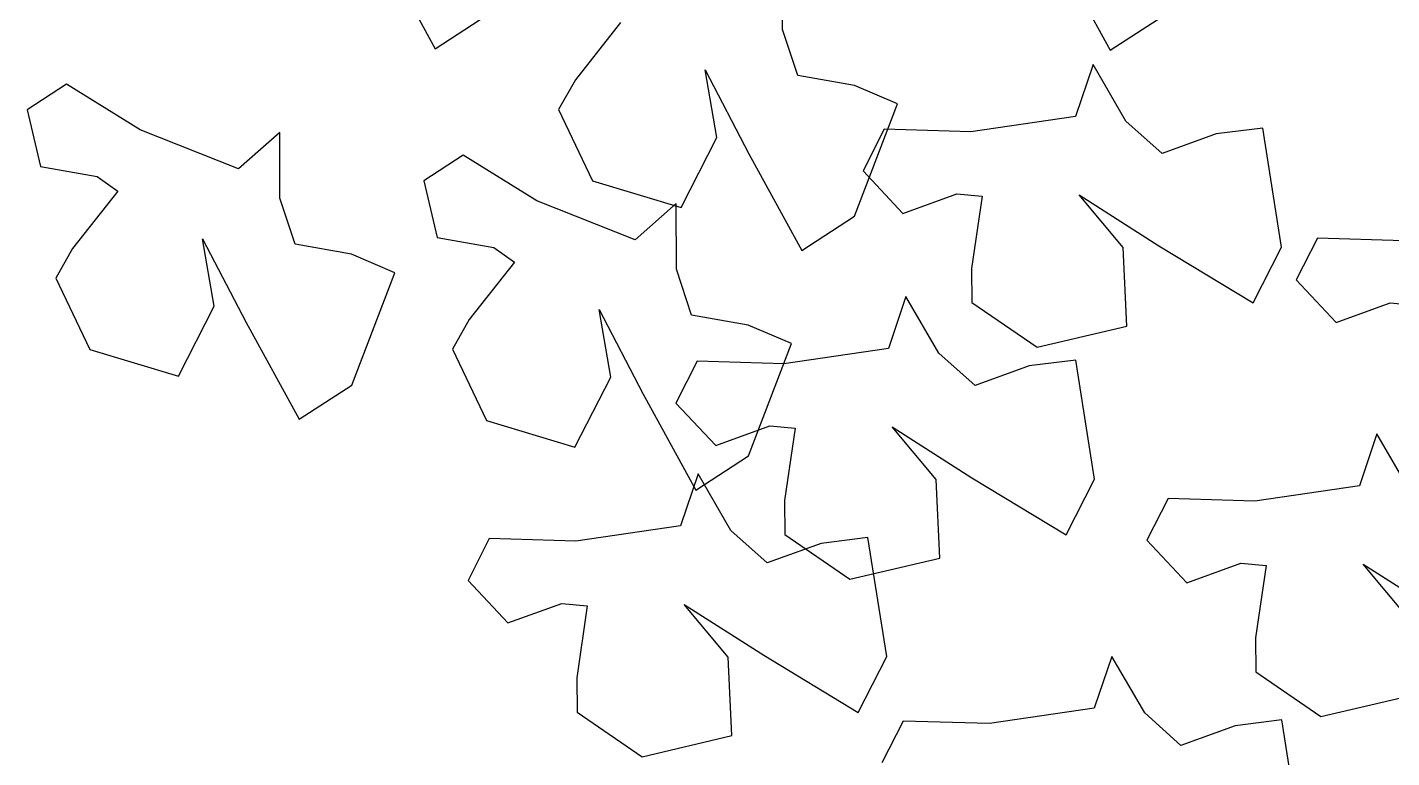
# Model space of a CAD drawing. Header units: millimetres. Extents: x 441156 to 441876, y 4514765 to 4515211.
# Drawn here: x 441440.23 to 441441.341, y 4514834.348 to 4514834.943 of the extents above; entities that cross this region are included whole.
import ezdxf

# ---------------------------------------------------------------- set-up
doc = ezdxf.new("R2010")
doc.units = ezdxf.units.MM
doc.layers.add('01_piscinas', color=254, linetype='Continuous')

msp = doc.modelspace()

# ---------------------------------------------------------------- linework, layer by layer
at = {"layer": '01_piscinas'}
for p, q in [((441440.5191073, 4514835.00386758, 0.00000053), (441440.56233797, 4514834.92521142, 0.00000053)), ((441441.06883746, 4514835.00257017, 0.00000053), (441441.11206813, 4514834.92391402, 0.00000053)), ((441440.84527913, 4514834.94093436, 0.00000053), (441440.84511089, 4514834.99427816, 0.00000053)), ((441440.56233797, 4514834.92521142, 0.00000053), (441440.60519883, 4514834.95305418, 0.00000053)), ((441440.71326064, 4514834.94654546, 0.00000053), (441440.67646474, 4514834.89992499, 0.00000053)), ((441441.11206813, 4514834.92391402, 0.00000053), (441441.15492899, 4514834.95175678, 0.00000053)), ((441440.85761122, 4514834.90334321, 0.00000053), (441440.84527913, 4514834.94093436, 0.00000053)), ((441440.78231873, 4514834.90788569, 0.00000053), (441440.81778254, 4514834.83955189, 0.00000053)), ((441440.79178688, 4514834.8528993, 0.00000053), (441440.78231873, 4514834.90788569, 0.00000053)), ((441440.90370643, 4514834.89520169, 0.00000053), (441440.85761122, 4514834.90334321, 0.00000053)), ((441441.09813868, 4514834.9122999, 0.00000053), (441441.08381672, 4514834.86998437, 0.00000053)), ((441441.12495629, 4514834.86618694, 0.00000053), (441441.09813868, 4514834.9122999, 0.00000053)), ((441440.26200072, 4514834.89622365, 0.00000053), (441440.22997283, 4514834.87541807, 0.00000053)), ((441440.32196107, 4514834.85917075, 0.00000053), (441440.26200072, 4514834.89622365, 0.00000053)), ((441440.67646474, 4514834.89992499, 0.00000053), (441440.66280117, 4514834.87568126, 0.00000053)), ((441440.939002, 4514834.88021169, 0.00000053), (441440.90370643, 4514834.89520169, 0.00000053)), ((441440.90387407, 4514834.78873848, 0.00000053), (441440.939002, 4514834.88021169, 0.00000053)), ((441440.22997283, 4514834.87541807, 0.00000053), (441440.24077186, 4514834.82914715, 0.00000053)), ((441440.66280117, 4514834.87568126, 0.00000053), (441440.69049813, 4514834.8176698, 0.00000053)), ((441441.08381672, 4514834.86998437, 0.00000053), (441440.99855932, 4514834.85753473, 0.00000053)), ((441440.40202097, 4514834.82732376, 0.00000053), (441440.32196107, 4514834.85917075, 0.00000053)), ((441440.92810569, 4514834.8596433, 0.00000053), (441440.91077151, 4514834.82561119, 0.00000053)), ((441440.99855932, 4514834.85753473, 0.00000053), (441440.92810569, 4514834.8596433, 0.00000053)), ((441441.15443176, 4514834.83979809, 0.00000053), (441441.12495629, 4514834.86618694, 0.00000053)), ((441441.236484, 4514834.860461, 0.00000053), (441441.19842214, 4514834.85579494, 0.00000053)), ((441441.25179892, 4514834.76367891, 0.00000053), (441441.236484, 4514834.860461, 0.00000053)), ((441440.43558191, 4514834.85680911, 0.00000053), (441440.40202097, 4514834.82732376, 0.00000053)), ((441440.43575016, 4514834.8034653, 0.00000053), (441440.43558191, 4514834.85680911, 0.00000053)), ((441440.76255567, 4514834.79599218, 0.00000053), (441440.79178688, 4514834.8528993, 0.00000053)), ((441441.19842214, 4514834.85579494, 0.00000053), (441441.15443176, 4514834.83979809, 0.00000053)), ((441440.58506837, 4514834.8384695, 0.00000053), (441440.55304048, 4514834.81766392, 0.00000053)), ((441440.64502872, 4514834.8014166, 0.00000053), (441440.58506837, 4514834.8384695, 0.00000053)), ((441440.81778254, 4514834.83955189, 0.00000053), (441440.86101321, 4514834.76089573, 0.00000053)), ((441440.24077186, 4514834.82914715, 0.00000053), (441440.28686707, 4514834.82100564, 0.00000053)), ((441440.91077151, 4514834.82561119, 0.00000053), (441440.9432592, 4514834.79093892, 0.00000053)), ((441440.28686707, 4514834.82100564, 0.00000053), (441440.30373166, 4514834.80907641, 0.00000053)), ((441440.55304048, 4514834.81766392, 0.00000053), (441440.56383951, 4514834.77139301, 0.00000053)), ((441440.69049813, 4514834.8176698, 0.00000053), (441440.76255567, 4514834.79599218, 0.00000053)), ((441440.30373166, 4514834.80907641, 0.00000053), (441440.26693576, 4514834.76245593, 0.00000053)), ((441440.44808224, 4514834.76587415, 0.00000053), (441440.43575016, 4514834.8034653, 0.00000053)), ((441440.9432592, 4514834.79093892, 0.00000053), (441440.98724958, 4514834.80693577, 0.00000053)), ((441440.98724958, 4514834.80693577, 0.00000053), (441441.00781936, 4514834.80503705, 0.00000053)), ((441441.00781936, 4514834.80503705, 0.00000053), (441440.99926342, 4514834.74626458, 0.00000053)), ((441441.08695531, 4514834.80608575, 0.00000053), (441441.15183477, 4514834.76463885, 0.00000053)), ((441441.12264816, 4514834.76320022, 0.00000053), (441441.08695531, 4514834.80608575, 0.00000053)), ((441440.72508861, 4514834.76956961, 0.00000053), (441440.64502872, 4514834.8014166, 0.00000053)), ((441440.75864956, 4514834.79905496, 0.00000053), (441440.72508861, 4514834.76956961, 0.00000053)), ((441440.7588178, 4514834.74571116, 0.00000053), (441440.75864956, 4514834.79905496, 0.00000053)), ((441440.86101321, 4514834.76089573, 0.00000053), (441440.90387407, 4514834.78873848, 0.00000053)), ((441440.37278975, 4514834.77041664, 0.00000053), (441440.40825356, 4514834.70208283, 0.00000053)), ((441440.3822579, 4514834.71543025, 0.00000053), (441440.37278975, 4514834.77041664, 0.00000053)), ((441440.56383951, 4514834.77139301, 0.00000053), (441440.60993472, 4514834.76325149, 0.00000053)), ((441441.28099587, 4514834.77087997, 0.00000053), (441441.26366169, 4514834.73684786, 0.00000053)), ((441441.3514495, 4514834.7687714, 0.00000053), (441441.28099587, 4514834.77087997, 0.00000053)), ((441440.26693576, 4514834.76245593, 0.00000053), (441440.25327219, 4514834.7382122, 0.00000053)), ((441440.49417745, 4514834.75773264, 0.00000053), (441440.44808224, 4514834.76587415, 0.00000053)), ((441440.52947302, 4514834.74274264, 0.00000053), (441440.49417745, 4514834.75773264, 0.00000053)), ((441440.60993472, 4514834.76325149, 0.00000053), (441440.62679931, 4514834.75132226, 0.00000053)), ((441441.12578675, 4514834.6993016, 0.00000053), (441441.12264816, 4514834.76320022, 0.00000053)), ((441441.15183477, 4514834.76463885, 0.00000053), (441441.22860171, 4514834.71813595, 0.00000053)), ((441441.22860171, 4514834.71813595, 0.00000053), (441441.25179892, 4514834.76367891, 0.00000053)), ((441440.62679931, 4514834.75132226, 0.00000053), (441440.59000341, 4514834.70470178, 0.00000053)), ((441440.99926342, 4514834.74626458, 0.00000053), (441440.99955228, 4514834.71843711, 0.00000053)), ((441440.25327219, 4514834.7382122, 0.00000053), (441440.28096915, 4514834.68020075, 0.00000053)), ((441440.49434509, 4514834.65126943, 0.00000053), (441440.52947302, 4514834.74274264, 0.00000053)), ((441440.77114989, 4514834.70812, 0.00000053), (441440.7588178, 4514834.74571116, 0.00000053)), ((441441.26366169, 4514834.73684786, 0.00000053), (441441.29614938, 4514834.70217559, 0.00000053)), ((441440.35302669, 4514834.65852313, 0.00000053), (441440.3822579, 4514834.71543025, 0.00000053)), ((441440.6958574, 4514834.71266249, 0.00000053), (441440.73132121, 4514834.64432868, 0.00000053)), ((441440.70532555, 4514834.6576761, 0.00000053), (441440.6958574, 4514834.71266249, 0.00000053)), ((441440.94573376, 4514834.72331978, 0.00000053), (441440.9314118, 4514834.68100425, 0.00000053)), ((441440.97255137, 4514834.67720681, 0.00000053), (441440.94573376, 4514834.72331978, 0.00000053)), ((441440.99955228, 4514834.71843711, 0.00000053), (441441.05254428, 4514834.68204619, 0.00000053)), ((441441.29614938, 4514834.70217559, 0.00000053), (441441.34013976, 4514834.71817244, 0.00000053)), ((441441.34013976, 4514834.71817244, 0.00000053), (441441.36070954, 4514834.71627372, 0.00000053)), ((441440.40825356, 4514834.70208283, 0.00000053), (441440.45148423, 4514834.62342667, 0.00000053)), ((441440.59000341, 4514834.70470178, 0.00000053), (441440.57633984, 4514834.68045806, 0.00000053)), ((441440.8172451, 4514834.69997849, 0.00000053), (441440.77114989, 4514834.70812, 0.00000053)), ((441440.85254067, 4514834.68498849, 0.00000053), (441440.8172451, 4514834.69997849, 0.00000053)), ((441441.05254428, 4514834.68204619, 0.00000053), (441441.12578675, 4514834.6993016, 0.00000053)), ((441440.28096915, 4514834.68020075, 0.00000053), (441440.35302669, 4514834.65852313, 0.00000053)), ((441440.57633984, 4514834.68045806, 0.00000053), (441440.6040368, 4514834.6224466, 0.00000053)), ((441440.81741274, 4514834.59351528, 0.00000053), (441440.85254067, 4514834.68498849, 0.00000053)), ((441440.9314118, 4514834.68100425, 0.00000053), (441440.8461544, 4514834.6685546, 0.00000053)), ((441440.77570077, 4514834.67066317, 0.00000053), (441440.75836659, 4514834.63663107, 0.00000053)), ((441440.8461544, 4514834.6685546, 0.00000053), (441440.77570077, 4514834.67066317, 0.00000053)), ((441441.00202684, 4514834.65081796, 0.00000053), (441440.97255137, 4514834.67720681, 0.00000053)), ((441441.08407908, 4514834.67148087, 0.00000053), (441441.04601722, 4514834.66681481, 0.00000053)), ((441441.09939401, 4514834.57469878, 0.00000053), (441441.08407908, 4514834.67148087, 0.00000053)), ((441440.67609434, 4514834.60076898, 0.00000053), (441440.70532555, 4514834.6576761, 0.00000053)), ((441441.04601722, 4514834.66681481, 0.00000053), (441441.00202684, 4514834.65081796, 0.00000053)), ((441440.45148423, 4514834.62342667, 0.00000053), (441440.49434509, 4514834.65126943, 0.00000053)), ((441440.73132121, 4514834.64432868, 0.00000053), (441440.77455188, 4514834.56567252, 0.00000053)), ((441440.75836659, 4514834.63663107, 0.00000053), (441440.79085428, 4514834.6019588, 0.00000053)), ((441440.6040368, 4514834.6224466, 0.00000053), (441440.67609434, 4514834.60076898, 0.00000053)), ((441440.79085428, 4514834.6019588, 0.00000053), (441440.83484466, 4514834.61795564, 0.00000053)), ((441440.83484466, 4514834.61795564, 0.00000053), (441440.85541444, 4514834.61605693, 0.00000053)), ((441440.85541444, 4514834.61605693, 0.00000053), (441440.8468585, 4514834.55728445, 0.00000053)), ((441440.93455039, 4514834.61710562, 0.00000053), (441440.99942986, 4514834.57565872, 0.00000053)), ((441440.97024324, 4514834.57422009, 0.00000053), (441440.93455039, 4514834.61710562, 0.00000053)), ((441441.32942751, 4514834.61150589, 0.00000053), (441441.31510555, 4514834.56919036, 0.00000053)), ((441441.35624511, 4514834.56539293, 0.00000053), (441441.32942751, 4514834.61150589, 0.00000053)), ((441440.77455188, 4514834.56567252, 0.00000053), (441440.81741274, 4514834.59351528, 0.00000053)), ((441440.77639008, 4514834.57885727, 0.00000053), (441440.76206812, 4514834.53654174, 0.00000053)), ((441440.80320768, 4514834.53274431, 0.00000053), (441440.77639008, 4514834.57885727, 0.00000053)), ((441440.97338183, 4514834.51032147, 0.00000053), (441440.97024324, 4514834.57422009, 0.00000053)), ((441440.99942986, 4514834.57565872, 0.00000053), (441441.07619679, 4514834.52915582, 0.00000053)), ((441441.07619679, 4514834.52915582, 0.00000053), (441441.09939401, 4514834.57469878, 0.00000053)), ((441441.31510555, 4514834.56919036, 0.00000053), (441441.22984815, 4514834.55674072, 0.00000053)), ((441440.8468585, 4514834.55728445, 0.00000053), (441440.84714737, 4514834.52945698, 0.00000053)), ((441441.15939452, 4514834.55884929, 0.00000053), (441441.14206034, 4514834.52481719, 0.00000053)), ((441441.22984815, 4514834.55674072, 0.00000053), (441441.15939452, 4514834.55884929, 0.00000053)), ((441440.76206812, 4514834.53654174, 0.00000053), (441440.67681072, 4514834.5240921, 0.00000053)), ((441440.60635708, 4514834.52620067, 0.00000053), (441440.5890229, 4514834.49216857, 0.00000053)), ((441440.67681072, 4514834.5240921, 0.00000053), (441440.60635708, 4514834.52620067, 0.00000053)), ((441440.83268316, 4514834.50635546, 0.00000053), (441440.80320768, 4514834.53274431, 0.00000053)), ((441440.84714737, 4514834.52945698, 0.00000053), (441440.90013936, 4514834.49306607, 0.00000053)), ((441440.9147354, 4514834.52701837, 0.00000053), (441440.87667353, 4514834.52235231, 0.00000053)), ((441440.93005032, 4514834.43023628, 0.00000053), (441440.9147354, 4514834.52701837, 0.00000053)), ((441441.14206034, 4514834.52481719, 0.00000053), (441441.17454803, 4514834.49014492, 0.00000053)), ((441440.87667353, 4514834.52235231, 0.00000053), (441440.83268316, 4514834.50635546, 0.00000053)), ((441440.90013936, 4514834.49306607, 0.00000053), (441440.97338183, 4514834.51032147, 0.00000053)), ((441441.17454803, 4514834.49014492, 0.00000053), (441441.21853841, 4514834.50614176, 0.00000053)), ((441441.21853841, 4514834.50614176, 0.00000053), (441441.23910819, 4514834.50424304, 0.00000053)), ((441441.23910819, 4514834.50424304, 0.00000053), (441441.23055225, 4514834.44547057, 0.00000053)), ((441441.31824414, 4514834.50529174, 0.00000053), (441441.3831236, 4514834.46384484, 0.00000053)), ((441441.35393699, 4514834.46240621, 0.00000053), (441441.31824414, 4514834.50529174, 0.00000053)), ((441440.5890229, 4514834.49216857, 0.00000053), (441440.6215106, 4514834.4574963, 0.00000053)), ((441440.6215106, 4514834.4574963, 0.00000053), (441440.66550098, 4514834.47349314, 0.00000053)), ((441440.66550098, 4514834.47349314, 0.00000053), (441440.68607076, 4514834.47159442, 0.00000053)), ((441440.68607076, 4514834.47159442, 0.00000053), (441440.67751481, 4514834.41282196, 0.00000053)), ((441440.7652067, 4514834.47264312, 0.00000053), (441440.83008617, 4514834.43119622, 0.00000053)), ((441440.80089956, 4514834.42975759, 0.00000053), (441440.7652067, 4514834.47264312, 0.00000053)), ((441441.23055225, 4514834.44547057, 0.00000053), (441441.23084111, 4514834.4176431, 0.00000053)), ((441440.80403815, 4514834.36585896, 0.00000053), (441440.80089956, 4514834.42975759, 0.00000053)), ((441440.83008617, 4514834.43119622, 0.00000053), (441440.90685311, 4514834.38469332, 0.00000053)), ((441440.90685311, 4514834.38469332, 0.00000053), (441440.93005032, 4514834.43023628, 0.00000053)), ((441441.11352433, 4514834.43032672, 0.00000053), (441441.09920237, 4514834.38801119, 0.00000053)), ((441441.14034193, 4514834.38421375, 0.00000053), (441441.11352433, 4514834.43032672, 0.00000053)), ((441440.67751481, 4514834.41282196, 0.00000053), (441440.67780368, 4514834.38499448, 0.00000053)), ((441441.23084111, 4514834.4176431, 0.00000053), (441441.28383311, 4514834.38125218, 0.00000053)), ((441441.28383311, 4514834.38125218, 0.00000053), (441441.35707558, 4514834.39850758, 0.00000053)), ((441440.67780368, 4514834.38499448, 0.00000053), (441440.73079568, 4514834.34860356, 0.00000053)), ((441441.09920237, 4514834.38801119, 0.00000053), (441441.01394497, 4514834.37556155, 0.00000053)), ((441441.16981741, 4514834.35782491, 0.00000053), (441441.14034193, 4514834.38421375, 0.00000053)), ((441440.94349133, 4514834.37767012, 0.00000053), (441440.92615715, 4514834.34363801, 0.00000053)), ((441441.01394497, 4514834.37556155, 0.00000053), (441440.94349133, 4514834.37767012, 0.00000053)), ((441441.21380778, 4514834.37382176, 0.00000053), (441441.16981741, 4514834.35782491, 0.00000053)), ((441441.25186965, 4514834.37848782, 0.00000053), (441441.21380778, 4514834.37382176, 0.00000053)), ((441441.26718457, 4514834.28170573, 0.00000053), (441441.25186965, 4514834.37848782, 0.00000053)), ((441440.73079568, 4514834.34860356, 0.00000053), (441440.80403815, 4514834.36585896, 0.00000053))]:
    msp.add_line(p, q, dxfattribs=at)

doc.saveas('drawing.dxf')
